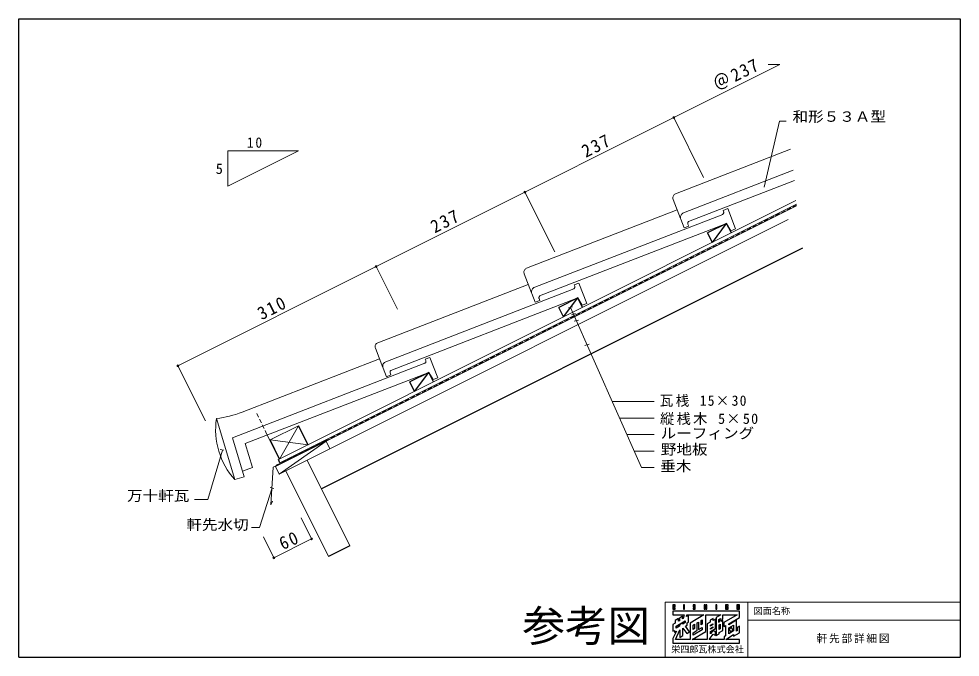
# Model space of a CAD drawing. Units: millimetres, scale not verified. Extents: x -1414 to 1355, y -1363 to 1537.
# Drawn here: x -1414 to -85, y 637 to 1537 of the extents above; entities that cross this region are included whole.
import ezdxf
from ezdxf.enums import TextEntityAlignment as Align

# ---------------------------------------------------------------- set-up
doc = ezdxf.new("R2010")
doc.units = ezdxf.units.MM
doc.header["$LTSCALE"] = 5
doc.header["$PDMODE"] = 32
doc.header["$PDSIZE"] = 2.5
doc.linetypes.add('DASHED1', pattern=[1.8, 1.2, -0.6])
doc.layers.add('0-0', color=7, linetype='Continuous', lineweight=18)
doc.styles.add('ＭＳ ゴシック', font='')
doc.styles.get('ＭＳ ゴシック').set_extended_font_data('MS Gothic')

msp = doc.modelspace()

# ---------------------------------------------------------------- linework, layer by layer
at = {"layer": '0-0', "color": 3, "lineweight": 25}
for q in [(-1414.025, 1537.181), (-84.775, 636.68)]:
    msp.add_line((-1414.025, 636.68), q, dxfattribs=at)
at = {"layer": '0-0'}
for p, q in [((-909.568, 1187.646), (-339.577, 1472.642)), ((-339.577, 1472.642), (-355.893, 1472.642)), ((-447.032, 1313.53), (-489.187, 1397.837)), ((-1119.027, 1351.08), (-1019.027, 1351.08)), ((-486.715, 1290.263), (-324.244, 1353.163)), ((-320.441, 1323.535), (-475.311, 1263.573)), ((-318.614, 1309.297), (-468.437, 1251.288)), ((-657.225, 1208.436), (-699.377, 1292.742)), ((-316.64, 1280.779), (-1047.531, 915.333)), ((-490.141, 1282.502), (-479.673, 1255.455)), ((-315.696, 1273.423), (-1051.555, 905.493)), ((-315.966, 1275.526), (-1045.295, 910.861)), ((-696.942, 1185.231), (-484.359, 1267.531)), ((-413.053, 1269.522), (-419.579, 1266.996)), ((-418.851, 1265.128), (-419.579, 1266.996)), ((-401.947, 1240.808), (-413.053, 1269.522)), ((-327.535, 1254.087), (-1046.189, 894.76)), ((-420.044, 1261.334), (-685.537, 1158.541)), ((-479.316, 1254.518), (-474.623, 1242.394)), ((-414.53, 1248.523), (-678.664, 1146.256)), ((-474.623, 1242.394), (-468.089, 1244.925)), ((-468.089, 1244.925), (-469.169, 1247.723)), ((-408.468, 1238.289), (-414.53, 1248.523)), ((-401.942, 1240.809), (-408.468, 1238.289)), ((-909.568, 1187.646), (-1189.375, 1047.743)), ((-879.504, 1127.519), (-909.568, 1187.646)), ((-700.368, 1177.469), (-689.9, 1150.422)), ((-907.169, 1080.198), (-694.586, 1162.498)), ((-623.28, 1164.489), (-629.806, 1161.963)), ((-629.078, 1160.096), (-629.806, 1161.963)), ((-612.175, 1135.775), (-623.28, 1164.489)), ((-630.271, 1156.302), (-895.765, 1053.508)), ((-624.757, 1143.491), (-888.891, 1041.223)), ((-689.543, 1149.485), (-684.85, 1137.361)), ((-618.695, 1133.257), (-624.757, 1143.491)), ((-684.85, 1137.361), (-678.316, 1139.892)), ((-678.316, 1139.892), (-679.397, 1142.691)), ((-632.223, 1130.904), (-638.019, 1129.352)), ((-635.121, 1130.128), (-534.862, 904.111)), ((-612.169, 1135.777), (-618.695, 1133.257)), ((-627.976, 1121.33), (-633.772, 1119.778)), ((-626.668, 1118.383), (-632.464, 1116.83)), ((-623.953, 1112.261), (-629.749, 1110.708)), ((-608.754, 1077.999), (-614.55, 1076.446)), ((-910.595, 1072.437), (-900.127, 1045.39)), ((-840.498, 1051.269), (-1112.173, 946.083)), ((-1098.685, 982.41), (-904.813, 1057.466)), ((-833.507, 1059.457), (-840.033, 1056.931)), ((-839.305, 1055.063), (-840.033, 1056.931)), ((-822.402, 1030.743), (-833.507, 1059.457)), ((-1150.65, 970.294), (-1189.375, 1047.743)), ((-899.77, 1044.453), (-895.077, 1032.329)), ((-888.542, 1034.86), (-889.623, 1037.658)), ((-828.923, 1028.224), (-834.984, 1038.458)), ((-895.077, 1032.329), (-888.542, 1034.86)), ((-822.396, 1030.744), (-828.923, 1028.224)), ((-576.228, 997.365), (-516.789, 997.365)), ((-1134.981, 973.325), (-1109.071, 887.135)), ((-565.887, 974.052), (-516.789, 974.052)), ((-1018.909, 963.185), (-1059.158, 943.06)), ((-1045.742, 916.227), (-1018.909, 963.185)), ((-1112.173, 946.083), (-1095.664, 891.166)), ((-555.545, 950.738), (-516.789, 950.738)), ((-1059.158, 943.06), (-1005.493, 936.352)), ((-1046.189, 894.76), (-980.001, 941.27)), ((-980.001, 941.27), (-974.635, 930.537)), ((-1126.397, 928.683), (-1147.061, 859.142)), ((-1129.541, 929.633), (-1124.642, 928.632)), ((-545.203, 927.425), (-516.789, 927.425)), ((-1097.975, 898.856), (-1084.191, 904.351)), ((-1046.189, 894.76), (-1051.555, 905.493)), ((-1006.905, 914.402), (-946.532, 793.654)), ((-534.862, 904.111), (-516.789, 904.111)), ((-1095.664, 891.166), (-1109.071, 887.135)), ((-1036.934, 899.387), (-976.561, 778.639)), ((-1056.515, 875.344), (-1074.199, 819.424)), ((-1058.956, 875.887), (-1054.075, 874.801)), ((-1147.061, 859.142), (-1165.997, 859.142)), ((-1015.384, 833.15), (-1000.562, 803.507)), ((-1074.199, 819.424), (-1085.577, 819.424)), ((-1068.74, 806.472), (-1053.918, 776.829)), ((-1000.562, 803.507), (-1053.918, 776.829))]:
    msp.add_line(p, q, dxfattribs=at)
at = {"layer": '0-0', "color": 6, "linetype": 'DASHED1'}
for p, q in [((-315.831, 1274.474), (-980.041, 942.369)), ((-980.868, 942.29), (-1052.137, 906.656)), ((-980.041, 942.369), (-980.868, 942.29))]:
    msp.add_line(p, q, dxfattribs=at)
at = {"layer": '0-0', "lineweight": 25}
for p, q in [((-434.687, 1221.755), (-414.53, 1248.523)), ((-434.687, 1221.755), (-441.363, 1235.107)), ((-307.41, 1213.838), (-986.781, 874.153)), ((-644.882, 1116.658), (-624.757, 1143.491)), ((-644.882, 1116.658), (-651.59, 1130.074)), ((-855.076, 1011.561), (-834.984, 1038.458)), ((-855.076, 1011.561), (-861.817, 1025.042)), ((-1005.493, 936.352), (-1018.909, 963.185)), ((-1045.742, 916.227), (-1059.158, 943.06)), ((-1045.295, 910.861), (-1047.531, 915.333)), ((-946.532, 793.654), (-976.561, 778.639)), ((-414.058, 708.34), (-414.786, 708.34)), ((-414.058, 709.134), (-414.058, 708.34)), ((-397.786, 705.562), (-398.58, 705.562)), ((-397.786, 709.134), (-397.786, 705.562)), ((-476.831, 690.709), (-476.831, 694.45)), ((-475.834, 691.252), (-476.831, 690.709)), ((-474.515, 696.235), (-475.834, 691.252)), ((-444.154, 672.688), (-444.154, 696.235)), ((-420.011, 690.745), (-420.011, 696.301)), ((-482.32, 691.163), (-487.017, 688.563)), ((-480.931, 680.61), (-485.76, 677.769)), ((-485.76, 677.769), (-485.76, 680.427)), ((-482.32, 687.461), (-482.32, 691.163)), ((-481.328, 688.099), (-482.32, 687.461)), ((-476.433, 685.096), (-480.931, 682.438)), ((-480.931, 682.438), (-480.931, 680.61)), ((-472.928, 685.387), (-476.433, 683.256)), ((-476.433, 683.256), (-476.433, 685.096)), ((-461.617, 675.853), (-461.617, 681.882)), ((-454.407, 686.049), (-454.275, 675.532)), ((-450.504, 682.405), (-450.504, 688.364)), ((-448.917, 683.27), (-450.504, 682.405)), ((-433.704, 691.03), (-437.871, 688.628)), ((-433.968, 682.543), (-437.408, 680.438)), ((-437.408, 680.438), (-437.408, 681.75)), ((-433.968, 678.111), (-437.408, 676.047)), ((-433.704, 688.327), (-433.704, 691.03)), ((-430.131, 690.349), (-433.704, 688.327)), ((-423.233, 691.166), (-425.369, 685.775)), ((-425.369, 689.9), (-423.233, 691.166)), ((-425.369, 685.775), (-425.369, 689.9)), ((-425.303, 675.66), (-425.303, 682.345)), ((-422.511, 686.997), (-420.011, 690.745)), ((-420.011, 688.496), (-422.511, 686.997)), ((-418.292, 685.454), (-418.292, 679.898)), ((-404.732, 681.798), (-404.732, 673.878)), ((-485.231, 673.548), (-490.391, 662.964)), ((-487.612, 671.894), (-485.231, 673.548)), ((-480.733, 664.42), (-476.236, 667.065)), ((-463.342, 661.575), (-444.154, 672.688)), ((-459.765, 676.921), (-461.617, 675.853)), ((-448.917, 675.4), (-461.617, 667.886)), ((-461.617, 671.166), (-455.995, 674.539)), ((-461.617, 667.886), (-461.617, 671.166)), ((-439.083, 661.575), (-433.373, 669.116)), ((-437.408, 676.047), (-437.408, 677.317)), ((-433.932, 674.192), (-437.408, 669.404)), ((-437.408, 669.404), (-437.408, 672.688)), ((-430.131, 672.225), (-433.932, 674.192)), ((-433.373, 669.116), (-430.198, 667.065)), ((-430.131, 667.065), (-430.131, 672.225)), ((-423.716, 676.496), (-425.303, 675.66)), ((-404.732, 673.878), (-411.541, 669.641)), ((-408.899, 672.819), (-405.393, 674.805)), ((-442.104, 661.575), (-463.342, 661.575)), ((-418.225, 661.575), (-439.083, 661.575)), ((-396.529, 661.575), (-415.529, 661.575))]:
    msp.add_line(p, q, dxfattribs=at)
at = {"layer": '0-0', "color": 3, "linetype": 'DASHED1'}
msp.add_line((-1078.163, 980.573), (-1065.128, 953.997), dxfattribs=at)
at = {"layer": '0-0', "color": 3}
for p, q in [((-1065.128, 953.997), (-1046.434, 915.881)), ((-980.283, 941.801), (-1054.704, 904.59)), ((-980.283, 941.801), (-982.28, 941.4))]:
    msp.add_line(p, q, dxfattribs=at)
at = {"layer": '0-0', "color": 4, "lineweight": 9}
for p, q in [((-384.553, 714.04), (-384.553, 636.68)), ((-384.553, 689.031), (-84.775, 689.031))]:
    msp.add_line(p, q, dxfattribs=at)
at = {"layer": '0-0', "color": 3, "lineweight": 25}
msp.add_lwpolyline([(-1414.025, 1537.181), (-84.775, 1537.181), (-84.775, 636.68)], dxfattribs=at)
at = {"layer": '0-0'}
for points in [[(-330.604, 1393.034), (-339.769, 1393.034), (-361.675, 1299.873)], [(-1119.027, 1351.08), (-1119.027, 1301.08), (-1019.027, 1351.08)], [(-490.141, 1282.502), (-490.44, 1283.501), (-490.551, 1284.537), (-490.483, 1285.581), (-490.233, 1286.601), (-489.809, 1287.559), (-489.223, 1288.423), (-488.502, 1289.182), (-487.656, 1289.795), (-486.715, 1290.263)], [(-479.316, 1254.518), (-479.652, 1255.695), (-479.781, 1256.901), (-479.699, 1258.125), (-479.405, 1259.308), (-478.919, 1260.428), (-478.238, 1261.436), (-477.393, 1262.32), (-476.41, 1263.039), (-475.311, 1263.573)], [(-418.861, 1265.127), (-418.711, 1264.624), (-418.652, 1264.106), (-418.69, 1263.583), (-418.811, 1263.078), (-419.023, 1262.599), (-419.313, 1262.167), (-419.68, 1261.793), (-420.099, 1261.476), (-420.569, 1261.247)], [(-479.316, 1254.518), (-479.652, 1255.695), (-479.781, 1256.901), (-479.699, 1258.125), (-479.405, 1259.308), (-478.919, 1260.428), (-478.238, 1261.436)], [(-469.169, 1247.723), (-469.319, 1248.228), (-469.38, 1248.746), (-469.341, 1249.268), (-469.22, 1249.773), (-469.009, 1250.252), (-468.716, 1250.684), (-468.352, 1251.068), (-467.933, 1251.375)], [(-700.368, 1177.469), (-700.667, 1178.468), (-700.778, 1179.505), (-700.71, 1180.549), (-700.46, 1181.569), (-700.036, 1182.526), (-699.45, 1183.39), (-698.73, 1184.149), (-697.883, 1184.763), (-696.942, 1185.231)], [(-689.543, 1149.485), (-689.879, 1150.663), (-690.008, 1151.869), (-689.926, 1153.093), (-689.631, 1154.276), (-689.146, 1155.396), (-688.465, 1156.403), (-687.62, 1157.288), (-686.637, 1158.007), (-685.537, 1158.541)], [(-629.088, 1160.095), (-628.938, 1159.592), (-628.879, 1159.073), (-628.917, 1158.55), (-629.038, 1158.046), (-629.25, 1157.567), (-629.54, 1157.135), (-629.907, 1156.761), (-630.326, 1156.444), (-630.796, 1156.215)], [(-689.543, 1149.485), (-689.879, 1150.663), (-690.008, 1151.869), (-689.926, 1153.093), (-689.631, 1154.276), (-689.146, 1155.396), (-688.465, 1156.403)], [(-679.397, 1142.691), (-679.545, 1143.195), (-679.607, 1143.713), (-679.568, 1144.235), (-679.447, 1144.741), (-679.236, 1145.22), (-678.942, 1145.651), (-678.579, 1146.035), (-678.16, 1146.343)], [(-910.595, 1072.437), (-910.894, 1073.436), (-911.005, 1074.472), (-910.936, 1075.516), (-910.687, 1076.536), (-910.263, 1077.494), (-909.677, 1078.358), (-908.956, 1079.117), (-908.11, 1079.731), (-907.169, 1080.198)], [(-899.77, 1044.453), (-900.106, 1045.63), (-900.234, 1046.837), (-900.153, 1048.06), (-899.859, 1049.243), (-899.373, 1050.363), (-898.692, 1051.371), (-897.846, 1052.256), (-896.864, 1052.974), (-895.765, 1053.508)], [(-899.77, 1044.453), (-900.106, 1045.63), (-900.234, 1046.837), (-900.153, 1048.06), (-899.859, 1049.243), (-899.373, 1050.363), (-898.692, 1051.371)], [(-839.315, 1055.062), (-839.165, 1054.559), (-839.106, 1054.041), (-839.144, 1053.518), (-839.265, 1053.013), (-839.477, 1052.534), (-839.768, 1052.102), (-840.134, 1051.728), (-840.553, 1051.411), (-841.023, 1051.183)], [(-834.984, 1038.458), (-1094.322, 938.048), (-1084.191, 904.351)], [(-889.623, 1037.658), (-889.773, 1038.163), (-889.834, 1038.681), (-889.795, 1039.203), (-889.674, 1039.709), (-889.463, 1040.187), (-889.17, 1040.619), (-888.806, 1041.003), (-888.386, 1041.31)]]:
    msp.add_lwpolyline(points, dxfattribs=at)
at = {"layer": '0-0', "lineweight": 25}
for points in [[(-407.854, 1235.172), (-414.53, 1248.523), (-441.363, 1235.107)], [(-618.049, 1130.074), (-624.757, 1143.491), (-651.59, 1130.074)], [(-828.243, 1024.977), (-834.984, 1038.458), (-861.817, 1025.042)], [(-414.786, 708.34), (-414.786, 709.134), (-414.058, 709.134)], [(-398.58, 705.562), (-398.58, 709.134), (-397.786, 709.134)], [(-490.391, 701.594), (-490.391, 696.235), (-474.515, 696.235)], [(-411.478, 683.8), (-396.529, 692.597), (-396.529, 701.594), (-490.391, 701.594)], [(-476.831, 694.45), (-481.328, 691.87), (-481.328, 688.099)], [(-468.43, 686.115), (-468.43, 695.658), (-471.172, 694.104), (-470.58, 696.235), (-446.602, 696.235)], [(-446.602, 696.235), (-466.049, 684.858), (-466.049, 661.575)], [(-444.154, 696.235), (-422.766, 696.235), (-429.272, 692.399)], [(-429.272, 692.399), (-429.272, 667.065), (-425.303, 669.38), (-425.303, 671.299), (-420.011, 674.275), (-420.011, 688.496)], [(-420.011, 696.301), (-399.649, 696.301), (-418.292, 685.454)], [(-487.017, 688.563), (-487.017, 684.726), (-490.391, 682.742), (-490.391, 673.15)], [(-485.76, 680.427), (-472.928, 687.874), (-472.928, 685.387)], [(-476.236, 667.065), (-476.236, 677.551), (-470.965, 670.11), (-466.934, 672.486), (-472.663, 680.492)], [(-472.663, 680.492), (-470.348, 681.882), (-470.348, 684.925), (-468.43, 686.115)], [(-461.617, 681.882), (-459.765, 683.022), (-459.765, 676.921)], [(-455.995, 674.539), (-455.995, 685.142), (-454.407, 686.049)], [(-454.275, 675.532), (-454.275, 675.466), (-448.983, 678.508), (-448.917, 678.442), (-448.917, 675.4)], [(-450.504, 688.364), (-448.917, 689.331), (-448.917, 683.27)], [(-437.871, 688.628), (-437.871, 685.917), (-442.104, 683.536), (-442.104, 661.575)], [(-437.408, 672.688), (-430.131, 676.921), (-430.131, 690.349)], [(-437.408, 681.75), (-433.968, 683.84), (-433.968, 682.543)], [(-437.408, 677.317), (-433.968, 679.409), (-433.968, 678.111)], [(-425.303, 682.345), (-423.716, 683.311), (-423.716, 676.496)], [(-418.292, 679.898), (-416.175, 681.126), (-416.175, 666.801)], [(-411.541, 669.641), (-411.477, 677.932), (-404.732, 681.798)], [(-400.829, 688.695), (-411.478, 682.198), (-411.478, 683.8)], [(-405.393, 674.805), (-407.495, 678.464), (-411.161, 676.346), (-408.899, 672.819)], [(-404.665, 666.337), (-396.529, 671.034), (-396.529, 680.294), (-399.903, 678.31), (-399.903, 673.812), (-400.101, 673.614), (-400.631, 673.349), (-400.763, 678.574), (-400.829, 688.695)], [(-490.391, 673.15), (-488.009, 674.511), (-488.009, 671.695), (-487.612, 671.894)], [(-466.049, 661.575), (-486.89, 661.575), (-480.733, 675.052), (-480.733, 664.42)], [(-416.175, 666.801), (-418.225, 665.544), (-418.225, 661.575)], [(-415.529, 661.575), (-404.665, 668.539), (-404.665, 666.337)], [(-490.391, 662.964), (-490.391, 656.283), (-396.529, 656.283), (-396.529, 661.575)]]:
    msp.add_lwpolyline(points, dxfattribs=at)
at = {"layer": '0-0', "color": 3}
msp.add_lwpolyline([(-1054.704, 904.59), (-1057.99, 851.533), (-1055.852, 856.844)], dxfattribs=at)
at = {"layer": '0-0', "color": 4, "lineweight": 9}
msp.add_lwpolyline([(-501.118, 636.68), (-501.118, 714.04), (-84.775, 714.04)], dxfattribs=at)
at = {"layer": '0-0', "lineweight": 25}
for points in [[(-490.391, 710.589), (-490.391, 704.173), (-487.347, 704.173), (-487.347, 705.562), (-488.935, 705.562), (-488.935, 707.083), (-487.347, 707.083), (-487.347, 708.472), (-488.935, 708.472), (-488.935, 709.134), (-487.347, 709.134), (-487.347, 710.589)], [(-475.507, 710.589), (-475.507, 704.173), (-473.986, 704.173), (-473.986, 710.589)], [(-461.749, 710.589), (-461.749, 707.083), (-460.228, 707.083), (-460.228, 705.562), (-461.749, 705.562), (-461.749, 704.173), (-458.773, 704.173), (-458.773, 708.472), (-460.228, 708.472), (-460.228, 709.134), (-458.773, 709.134), (-458.773, 710.589)], [(-446.404, 710.589), (-446.404, 704.173), (-444.948, 704.173), (-444.948, 707.083), (-444.154, 707.083), (-444.154, 704.173), (-442.699, 704.173), (-442.699, 710.589), (-444.154, 710.589), (-444.154, 708.538), (-444.948, 708.538), (-444.948, 710.589)], [(-429.867, 710.589), (-429.867, 704.173), (-428.345, 704.173), (-428.345, 710.589)], [(-416.307, 710.589), (-416.307, 704.173), (-414.786, 704.173), (-414.786, 707.083), (-414.058, 707.083), (-414.058, 704.173), (-412.603, 704.173), (-412.603, 707.083), (-413.33, 707.811), (-412.603, 708.538), (-412.603, 710.589)], [(-400.035, 710.589), (-400.035, 704.173), (-396.529, 704.173), (-396.529, 710.589)]]:
    msp.add_lwpolyline(points, close=True, dxfattribs=at)
at = {"layer": '0-0'}
for centre, radius, start, end in [((-1029.851, 957.939), 106.249, 171.67377, 221.7894), ((-1150.521, 1112.46), 140, 276.37276, 291.73151)]:
    msp.add_arc(centre, radius, start, end, dxfattribs=at)
for p in [(-489.187, 1397.837), (-699.377, 1292.742), (-909.568, 1187.646), (-1189.375, 1047.743), (-1000.562, 803.507), (-1053.918, 776.829)]:
    msp.add_point(p, dxfattribs=at)

# ---------------------------------------------------------------- texts
at = {"layer": '0-0', "style": 'ＭＳ ゴシック', "width": 1.1}
for s, p in [('和形５３Ａ型', (-321.516, 1387.546)), ('ルーフィング', (-507.71, 940.864)), ('野地板', (-507.503, 917.995)), ('垂木', (-508.334, 894.503)), ('万十軒瓦', (-1261.226, 852.689)), ('軒先水切', (-1177.414, 811.899))]:
    msp.add_text(s, height=14.66, dxfattribs=at).set_placement(p, align=Align.BOTTOM_LEFT)
at = {"layer": '0-0', "color": 3, "style": 'ＭＳ ゴシック'}
for s, height, p in [('5', 14.66, (-1135.896, 1314.046)), ('図面名称', 9.164, (-376.357, 694.549))]:
    msp.add_text(s, height=height, dxfattribs=at).set_placement(p, align=Align.BOTTOM_LEFT)
at = {"layer": '0-0', "style": 'ＭＳ ゴシック'}
for s, height, p in [('参考図', 43.99, (-702.804, 645.657)), ('栄四郎瓦株式会社', 9.164, (-492.904, 640.434))]:
    msp.add_text(s, height=height, dxfattribs=at).set_placement(p, align=Align.BOTTOM_LEFT)
at = {"layer": '0-0', "color": 3, "char_height": 18.33, "attachment_point": 7, "style": 'ＭＳ ゴシック'}
for s, insert, rotation in [('\\T1.17;\\W0.95;＠237', (-427.057, 1433.85), 26.563), ('\\T1.21;\\W0.95;237', (-613.298, 1340.595), 26.567), ('\\T1.21;\\W0.95;237', (-826.632, 1234.104), 26.563), ('\\T1.21;\\W0.95;310', (-1071.126, 1111.61), 26.565), ('\\T1.21;\\W0.95;60', (-1041.231, 787.273), 24.015)]:
    msp.add_mtext(s, dxfattribs=dict(at, insert=insert, rotation=rotation))
at = {"layer": '0-0', "color": 3, "attachment_point": 7, "style": 'ＭＳ ゴシック'}
for s, insert, char_height in [('\\T1.27;\\W0.95;10', (-1091.977, 1355.109), 14.66), ('\\T1.17;軒先部詳細図', (-287.428, 656.307), 11)]:
    msp.add_mtext(s, dxfattribs=dict(at, insert=insert, char_height=char_height))
at = {"layer": '0-0', "char_height": 14.66, "attachment_point": 7, "style": 'ＭＳ ゴシック'}
for s, insert in [('\\T1.19;\\W0.95;瓦桟\\~15×30', (-508.958, 989.72)), ('\\T1.17;縦桟木\\~5×50', (-508.542, 964.149))]:
    msp.add_mtext(s, dxfattribs=dict(at, insert=insert))

doc.saveas('drawing.dxf')
